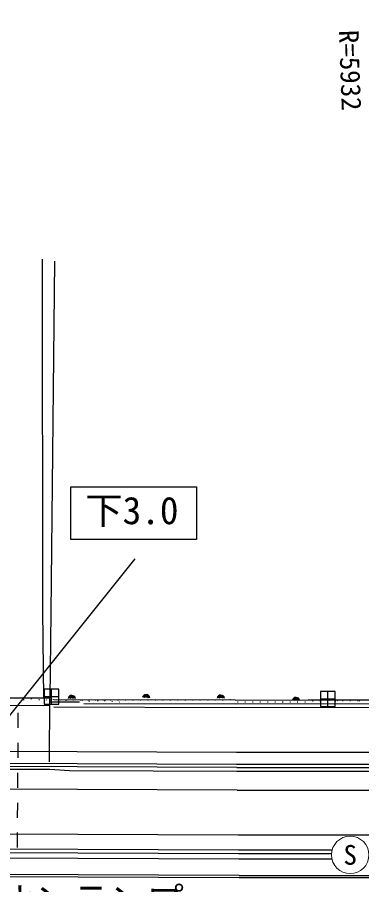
# Model space of a CAD drawing. Units: millimetres, scale not verified. Extents: x -2865935 to 4137865, y -6708483 to 4285906.
# Drawn here: x 382999 to 406025, y 301388 to 359337 of the extents above; entities that cross this region are included whole.
import ezdxf
from ezdxf.enums import TextEntityAlignment as Align

# ---------------------------------------------------------------- set-up
doc = ezdxf.new("R2010")
doc.units = ezdxf.units.MM
doc.header["$LTSCALE"] = 1000
for name, color, linetype, lineweight in [('M-BGD', 7, 'Continuous', 25), ('M-BMK-OTRS', 5, 'Continuous', 25), ('M-BMK-ROW', 30, 'Continuous', 25), ('M-STR-HTXT', 7, 'Continuous', 13), ('M-STR-STRC', 7, 'Continuous', 25)]:
    doc.layers.add(name, color=color, linetype=linetype, lineweight=lineweight)
doc.layers.add('M-BMK-HTXT', color=7, linetype='Continuous')
doc.styles.add('ＭＳ ゴシック', font='')
doc.styles.get('ＭＳ ゴシック').set_extended_font_data('MS Gothic')

msp = doc.modelspace()

# ---------------------------------------------------------------- linework, layer by layer
at = {"layer": 'M-BGD'}
for p, q in [((384708, 319711), (384691, 343186)), ((385492, 343046), (385239, 319560)), ((384764, 313845), (384708, 319711)), ((385239, 319560), (385162, 313852)), ((383071, 313861), (383071, 313871)), ((383451, 313749), (383421, 313709)), ((383926, 313803), (383896, 313763)), ((384476, 313754), (384446, 313714)), ((385162, 313852), (384764, 313845)), ((384953, 313738), (384923, 313698)), ((385144, 309585), (385171, 313874)), ((385159, 313605), (387164, 313603)), ((385169, 313352), (385162, 313852)), ((385207, 313726), (385257, 313726)), ((385394, 313789), (385364, 313749)), ((385707, 313727), (385757, 313727)), ((385892, 313726), (385862, 313686)), ((386207, 313728), (386257, 313728)), ((386324, 313733), (386294, 313693)), ((386707, 313729), (386757, 313729)), ((386842, 313755), (386812, 313715)), ((387207, 313730), (387257, 313730)), ((387356, 313707), (387326, 313667)), ((387707, 313731), (387757, 313731)), ((387817, 313673), (387787, 313633)), ((388207, 313732), (388257, 313732)), ((388396, 313697), (388366, 313657)), ((388707, 313733), (388757, 313733)), ((388862, 313683), (388832, 313643)), ((389207, 313734), (389257, 313734)), ((389350, 313644), (389320, 313604)), ((389707, 313735), (389757, 313735)), ((389830, 313607), (389813, 313585)), ((390207, 313735), (390257, 313736)), ((390414, 313584), (390408, 313576)), ((390707, 313736), (390757, 313737)), ((391207, 313737), (391257, 313737)), ((391707, 313738), (391757, 313738)), ((392207, 313739), (392257, 313739)), ((392707, 313740), (392757, 313740)), ((393207, 313741), (393257, 313741)), ((393707, 313742), (393757, 313742)), ((394207, 313743), (394257, 313743)), ((394707, 313744), (394757, 313744)), ((395207, 313745), (395257, 313745)), ((395707, 313746), (395757, 313746)), ((396207, 313747), (396257, 313747)), ((396707, 313748), (396757, 313748)), ((397207, 313749), (397257, 313749)), ((397576, 313469), (440079, 313549)), ((397717, 313595), (397767, 313595)), ((398217, 313596), (398267, 313596)), ((398717, 313597), (398767, 313597)), ((399217, 313598), (399267, 313598)), ((399717, 313599), (399767, 313599)), ((400217, 313600), (400267, 313600)), ((400717, 313601), (400767, 313601)), ((401217, 313601), (401267, 313602)), ((401717, 313602), (401767, 313602)), ((402217, 313603), (402267, 313603)), ((402738, 313678), (402788, 313678)), ((403238, 313679), (403288, 313679)), ((403369, 313715), (403365, 313709)), ((403738, 313680), (403788, 313680)), ((403866, 313707), (403857, 313695)), ((404238, 313681), (404288, 313681)), ((404416, 313699), (404395, 313671)), ((404738, 313682), (404788, 313682)), ((405238, 313683), (405288, 313683)), ((405738, 313684), (405788, 313684)), ((405872, 313678), (405851, 313650)), ((384764, 313345), (382359, 313349)), ((385169, 313352), (384772, 313346)), ((385440, 313259), (397581, 313230)), ((387442, 313502), (397576, 313476)), ((397581, 313223), (440067, 313311)), ((383058, 311861), (383065, 312861)), ((383045, 309861), (383052, 310861)), ((365676, 310376), (397647, 310240)), ((397647, 310234), (439851, 310242)), ((364011, 309583), (397665, 309440)), ((397665, 309434), (467350, 309448)), ((363750, 309105), (385162, 309112)), ((364009, 309382), (397669, 309231)), ((385162, 309112), (386479, 309015)), ((386479, 309015), (397675, 308967)), ((397670, 309224), (467355, 309221)), ((397675, 308961), (423256, 308966)), ((383032, 307862), (383039, 308862)), ((383020, 305862), (383026, 306862)), ((383007, 303862), (383013, 304862)), ((373559, 303822), (397791, 303716)), ((397791, 303710), (404052, 303711)), ((373559, 303565), (397790, 303460)), ((373559, 303222), (397804, 303116)), ((397791, 303460), (404010, 303460)), ((397804, 303110), (404036, 303111))]:
    msp.add_line(p, q, dxfattribs=at)
for centre, radius, start, end in [((391608, 313827), 256, 11.8378, 166.47704), ((386641, 313774), 256, 11.8378, 166.47704), ((386641, 313771), 208, 15.41763, 162.89722), ((386641, 313767), 162, 21.77729, 156.53756), ((386640, 313755), 125, 36.02732, 142.28752), ((391608, 313825), 208, 15.41763, 162.89722), ((391608, 313821), 162, 21.77729, 156.53756), ((391608, 313808), 125, 36.02732, 142.28752), ((396607, 313796), 256, 11.8378, 166.47704), ((396607, 313794), 208, 15.41763, 162.89722), ((396607, 313789), 162, 21.77729, 156.53756), ((396607, 313777), 125, 36.02732, 142.28752), ((401637, 313641), 256, 11.83288, 166.47211), ((401637, 313639), 208, 15.4127, 162.89229), ((401637, 313635), 162, 21.77236, 156.53263), ((401637, 313622), 125, 36.02239, 142.2826)]:
    msp.add_arc(centre, radius, start, end, dxfattribs=at)
at = {"layer": 'M-BMK-OTRS'}
for p, q in [((384764, 313845), (382360, 313849)), ((385442, 313759), (397570, 313730))]:
    msp.add_line(p, q, dxfattribs=at)
msp.add_lwpolyline([(397570, 313723), (402446, 313734), (405769, 313740), (408857, 313747), (412047, 313753), (416176, 313762), (419534, 313769), (423081, 313776), (427092, 313785), (430185, 313791), (432682, 313796), (437036, 313806)], dxfattribs=at)
at = {"layer": 'M-BMK-ROW'}
for p, q in [((385783, 314442), (384783, 314442)), ((384783, 314442), (384783, 313442)), ((385283, 313442), (385283, 314442)), ((385783, 313442), (385783, 314442)), ((404261, 314290), (403261, 314290)), ((403261, 314290), (403261, 313290)), ((403761, 313290), (403761, 314290)), ((404261, 313290), (404261, 314290)), ((385783, 313942), (384783, 313942)), ((404261, 313790), (403261, 313790)), ((384783, 313442), (385783, 313442)), ((403261, 313290), (404261, 313290))]:
    msp.add_line(p, q, dxfattribs=at)
at = {"layer": 'M-STR-HTXT'}
msp.add_circle((405257, 303378), 1250, dxfattribs=at)
at = {"layer": 'M-STR-STRC'}
for p, q in [((386571, 327959), (394971, 327959)), ((386571, 324459), (386571, 327959)), ((394971, 327959), (394971, 324459)), ((394971, 324459), (386571, 324459)), ((390849, 323158), (369767, 296832)), ((364006, 307863), (397703, 307716)), ((397703, 307710), (467388, 307717)), ((363752, 304864), (397769, 304716)), ((397769, 304710), (467454, 304717)), ((366649, 302011), (397832, 301868)), ((367001, 302159), (397828, 302018)), ((397829, 302010), (467513, 302017)), ((397832, 301860), (467517, 301867))]:
    msp.add_line(p, q, dxfattribs=at)
for centre, radius, start, end in [((314350, 2284006), 2001900, 273.29897, 273.29897), ((314350, 2284006), 2001900, 273.23663, 273.23663), ((314350, 2284006), 2001900, 273.25597, 273.25597), ((314350, 2284006), 2001900, 273.19369, 273.19369), ((314350, 2284006), 2001900, 273.13148, 273.13148), ((314350, 2284006), 2001900, 272.98804, 272.98804), ((314350, 2284006), 2001900, 272.86419, 272.86419), ((314350, 2284006), 2001900, 272.88339, 272.88339), ((314350, 2284006), 2001900, 272.82155, 272.82155), ((314350, 2284006), 2001900, 272.74063, 272.74063), ((314350, 2284006), 2001900, 272.75979, 272.75979), ((314350, 2284006), 2001900, 272.6981, 272.6981), ((314350, 2284006), 2001900, 272.63648, 272.63648), ((314350, 2284006), 2001900, 272.57494, 272.57494), ((314350, 2284006), 1998100, 273.31959, 273.31959), ((314350, 2284006), 1998100, 273.24254, 273.24254), ((314350, 2284006), 1998100, 273.20199, 273.20199), ((314350, 2284006), 1998100, 273.12494, 273.12494), ((314350, 2284006), 1998100, 273.14319, 273.14319), ((314350, 2284006), 1998100, 272.96679, 272.96679), ((314350, 2284006), 1998100, 272.90798, 272.90798), ((314350, 2284006), 1998100, 272.84918, 272.84918), ((314350, 2284006), 1998100, 272.65453, 272.65453), ((314350, 2284006), 1998100, 272.67278, 272.67278), ((314350, 2284006), 1998100, 272.59573, 272.59573), ((314350, 2284006), 1998100, 272.61398, 272.61398), ((314350, 2284006), 1998100, 272.53693, 272.53693), ((314350, 2284006), 1998100, 272.55518, 272.55518), ((314350, 2284006), 1998100, 272.47812, 272.47812), ((314350, 2284006), 1998100, 272.49637, 272.49637), ((314350, 2284006), 1998100, 272.41932, 272.41932), ((323879, 2284379), 1995597, 272.13117, 272.13117)]:
    msp.add_arc(centre, radius, start, end, dxfattribs=at)

# ---------------------------------------------------------------- texts
at = {"layer": 'M-BMK-HTXT', "style": 'ＭＳ ゴシック'}
msp.add_text('妻崎開作オンランプ', height=1833, dxfattribs=at).set_placement((382883, 300311), align=Align.MIDDLE_CENTER)
at = {"layer": 'M-STR-HTXT', "style": 'ＭＳ ゴシック'}
msp.add_text('R=5932', height=1320, rotation=272.131, dxfattribs=at).set_placement((405819, 358520), align=Align.TOP_LEFT)
msp.add_text('S', height=1320, dxfattribs=at).set_placement((405257, 303378), align=Align.MIDDLE_CENTER)
at = {"layer": 'M-STR-STRC', "style": 'ＭＳ ゴシック'}
msp.add_text('下3.0', height=1833, dxfattribs=at).set_placement((390658, 324923), align=Align.BOTTOM_CENTER)

doc.saveas('drawing.dxf')
